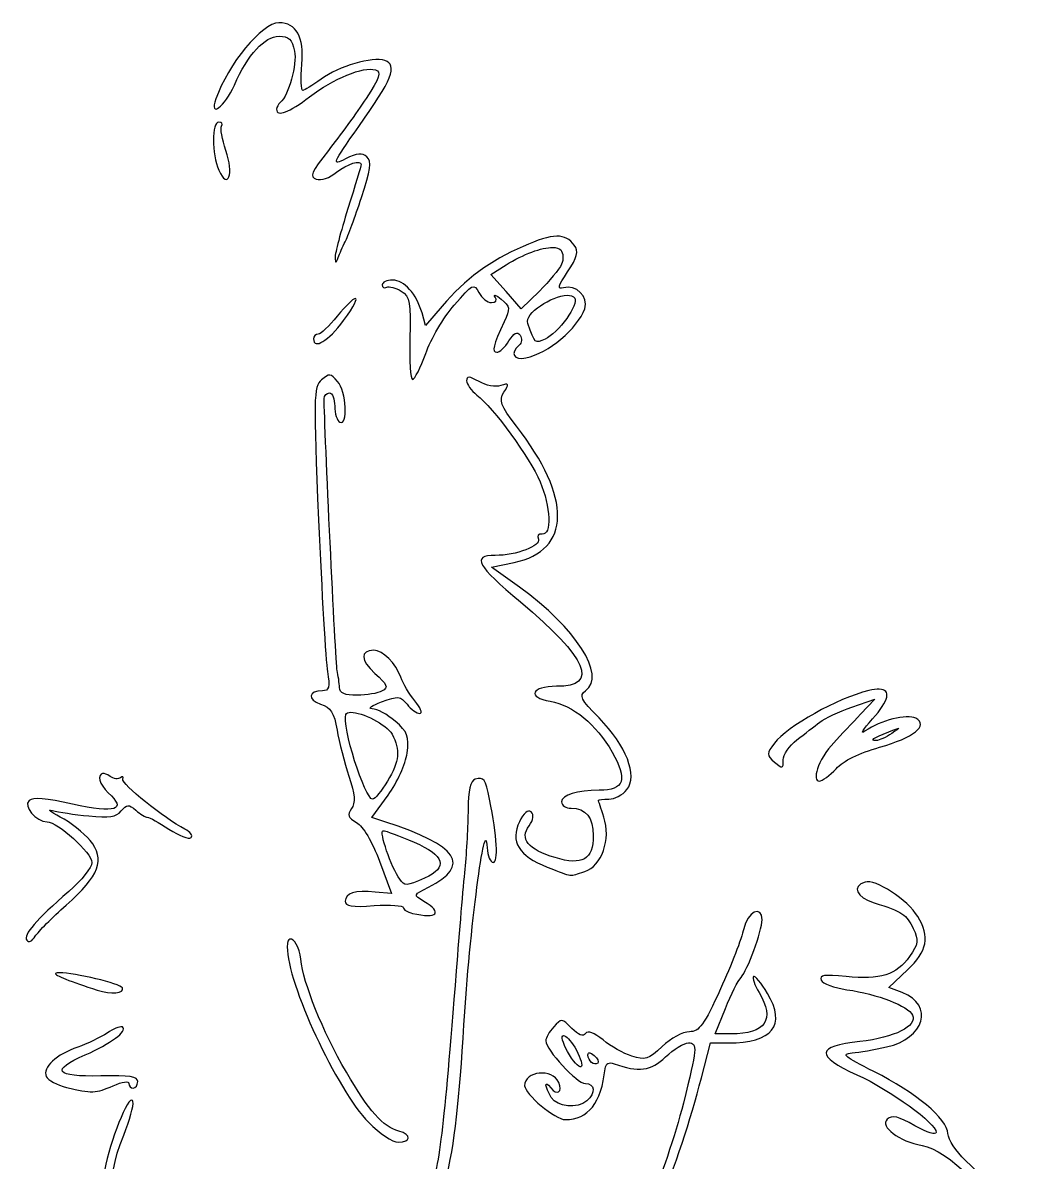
# Model space of a CAD drawing. Extents: x 26 to 243, y 4 to 296.
# Drawn here: x 48.9 to 102, y 104.9 to 164.5 of the extents above; entities that cross this region are included whole.
import ezdxf

# ---------------------------------------------------------------- set-up
doc = ezdxf.new("R2010")
doc.units = 0
doc.layers.add('Layer_1', color=7, linetype='CONTINUOUS')

msp = doc.modelspace()

# ---------------------------------------------------------------- linework, layer by layer
at = {"layer": 'Layer_1', "color": 7}
for points in [[(62.310478, 164.549886), (62.310478, 164.549886)], [(59.164141, 159.347517), (59.164141, 159.347517)], [(59.164141, 156.828464), (59.163591, 156.828464)], [(76.863112, 153.367384), (76.863112, 153.367384)], [(76.656957, 152.778685), (76.656957, 152.778685)], [(75.954709, 150.497756), (75.008272, 149.570611), (74.210113, 150.465233), (73.411952, 151.360408), (74.211214, 151.865871)], [(66.295764, 150.101432), (66.295764, 150.101432)], [(77.407714, 150.273412), (77.407714, 150.273412)], [(70.85652, 149.701802), (69.996073, 148.688117), (69.807006, 149.347371)], [(64.980013, 146.092443), (64.980013, 146.092443)], [(72.271489, 145.979997), (72.271489, 145.979997)], [(74.909053, 134.975534), (73.441168, 136.025048), (74.632343, 136.276401)], [(93.766129, 129.63922), (93.766129, 129.63922)], [(92.325252, 128.695537), (93.529658, 129.107846), (92.787171, 128.32457)], [(66.077482, 128.428199), (66.077482, 128.428199)], [(94.7732, 127.590352), (94.7732, 127.590352)], [(53.073763, 125.219575), (53.073763, 125.219575)], [(67.863971, 122.691149), (67.177708, 122.914392), (68.033745, 124.091787)], [(67.770815, 122.220413), (67.770815, 122.220413)], [(67.576237, 120.626298), (68.206826, 118.925246), (67.355201, 119.010136)], [(62.888701, 116.541792), (62.888701, 116.541792)], [(50.819293, 114.779557), (50.819293, 114.779557)], [(94.967227, 113.744927), (94.273246, 114.015573), (95.235669, 114.92618)], [(86.000607, 111.579202), (85.167721, 111.579202), (85.704604, 112.913142)], [(54.074218, 111.956784), (54.074218, 111.956784)], [(77.22526, 111.48825), (77.22526, 111.48825)], [(84.441769, 109.273469), (84.916919, 111.10626), (85.839102, 111.10626)], [(78.591723, 110.584809), (78.591723, 110.584809)], [(54.591811, 108.114261), (54.591811, 108.114261)]]:
    msp.add_lwpolyline(points, dxfattribs=at)
for points in [[(62.310478, 164.549886), (61.434969, 164.549886), (59.629469, 162.369951), (59.006492, 160.560743)], [(63.514882, 162.379202), (63.635447, 163.804687), (63.222028, 164.549886), (62.310478, 164.549886)], [(59.973876, 161.286692), (60.682169, 162.882621), (61.560397, 163.840472), (62.31599, 163.840472)], [(62.31599, 163.840472), (62.821789, 163.840472), (62.992158, 163.677393), (63.121867, 163.071527)], [(63.121867, 163.071527), (63.272884, 162.366141), (62.830862, 160.76326), (62.378827, 160.376635)], [(63.55457, 161.002815), (63.468831, 161.002655), (63.450845, 161.622067), (63.514882, 162.379202)], [(67.866175, 162.569372), (67.193583, 162.790129), (65.45225, 162.284426), (64.516993, 161.596476)], [(66.489792, 159.110496), (68.226164, 161.548249), (68.544045, 162.34689), (67.866175, 162.569372)], [(63.914514, 160.670984), (65.154316, 161.628988), (66.750252, 162.281344), (67.362366, 162.080442)], [(67.362366, 162.080442), (67.693692, 161.971698), (67.602125, 161.690653), (66.876193, 160.587751)], [(59.006492, 160.560743), (58.650274, 159.526246), (59.463336, 160.136317), (59.973876, 161.286692)], [(64.516993, 161.596476), (64.073397, 161.270187), (63.64031, 161.002974), (63.55457, 161.002815)], [(62.189761, 160.017245), (62.189761, 159.600727), (62.856914, 159.853767), (63.914514, 160.670984)], [(66.876193, 160.587751), (66.384337, 159.840449), (65.496087, 158.615469), (64.902292, 157.865851)], [(62.378827, 160.376635), (62.274631, 160.287501), (62.189761, 160.125632), (62.189761, 160.017245)], [(59.164141, 159.347517), (58.786217, 159.347517), (58.785907, 157.679313), (59.164141, 156.828464)], [(59.305802, 159.138055), (59.38886, 159.252995), (59.325191, 159.347517), (59.164141, 159.347517)], [(59.5307, 157.861442), (59.324082, 158.448665), (59.222744, 159.023111), (59.305802, 159.138055)], [(65.799118, 157.418816), (65.056337, 157.054194), (65.097872, 157.15635), (66.489792, 159.110496)], [(59.163591, 156.828464), (59.645231, 155.744999), (59.961907, 156.635997), (59.5307, 157.861442)], [(64.902292, 157.865851), (64.001579, 156.728817), (63.896093, 156.4792), (64.264534, 156.358276)], [(66.921394, 157.522996), (66.662791, 157.744179), (66.414419, 157.72085), (65.799118, 157.418816)], [(65.331687, 156.716015), (65.888568, 157.163467), (66.613264, 157.390735), (66.613264, 157.117852)], [(66.613264, 157.117852), (66.613264, 157.062206), (66.302376, 156.024585), (65.92259, 154.812119)], [(66.638068, 155.396406), (67.117169, 156.830809), (67.179994, 157.301815), (66.921394, 157.522996)], [(64.264534, 156.358276), (64.522627, 156.273561), (64.965927, 156.422123), (65.331687, 156.716015)], [(65.78534, 153.08075), (65.915952, 153.340874), (66.299543, 154.382969), (66.638068, 155.396406)], [(65.92259, 154.812119), (65.542832, 153.599655), (65.241845, 152.44792), (65.253416, 152.252826)], [(65.411062, 152.252826), (65.486218, 152.44792), (65.654699, 152.820623), (65.78534, 153.08075)], [(75.101427, 152.836563), (73.3834, 152.092518), (72.049812, 151.107658), (70.85652, 149.701802)], [(76.863112, 153.367384), (76.451243, 153.357957), (75.89879, 153.181882), (75.101427, 152.836563)], [(77.781438, 152.897746), (77.54646, 153.219462), (77.274979, 153.376801), (76.863112, 153.367384)], [(77.433068, 151.50207), (77.949366, 152.272361), (78.022879, 152.567154), (77.781438, 152.897746)], [(65.253416, 152.252826), (65.272212, 151.937524), (65.289622, 151.937524), (65.411062, 152.252826)], [(74.211214, 151.865871), (75.112914, 152.436273), (76.089027, 152.784781), (76.656957, 152.778685)], [(76.656957, 152.778685), (76.846266, 152.776709), (76.990318, 152.734861), (77.070921, 152.649148)], [(77.070921, 152.649148), (77.214798, 152.496141), (77.235431, 152.158519), (77.116672, 151.898394)], [(77.116672, 151.898394), (76.997941, 151.638267), (76.475071, 151.007839), (75.954709, 150.497756)], [(68.265808, 151.07047), (67.965185, 151.07047), (67.719552, 150.957956), (67.719552, 150.820218)], [(69.807006, 149.347371), (69.518801, 150.349725), (68.873884, 151.07047), (68.265808, 151.07047)], [(77.217544, 150.669734), (76.878002, 150.558287), (76.926988, 150.746995), (77.433068, 151.50207)], [(67.719552, 150.820218), (67.719552, 150.682465), (67.825242, 150.625998), (67.954923, 150.694539)], [(67.954923, 150.694539), (68.084576, 150.763079), (68.427084, 150.671258), (68.715599, 150.490591)], [(68.715599, 150.490591), (69.173533, 150.203853), (69.231572, 149.889333), (69.17366, 148.015081)], [(71.494825, 149.761331), (72.464371, 150.881582), (72.523457, 150.911395), (72.784118, 150.411766)], [(78.335409, 149.567857), (78.560989, 150.184047), (77.855648, 150.87916), (77.217544, 150.669734)], [(66.295764, 150.101432), (66.173093, 150.071536), (65.85097, 149.773337), (65.369172, 149.178698)], [(65.694388, 148.947738), (66.281667, 149.735175), (66.453481, 150.139868), (66.295764, 150.101432)], [(72.784118, 150.411766), (72.934345, 150.12382), (73.231736, 149.888111), (73.445576, 149.888111)], [(73.445576, 149.888111), (73.675502, 149.888111), (73.755671, 150.008761), (73.641258, 150.183564)], [(73.641258, 150.183564), (73.534803, 150.346144), (73.678841, 150.292575), (73.961515, 150.0645)], [(73.961515, 150.0645), (74.417981, 149.696161), (74.434906, 149.564041), (74.114753, 148.882144)], [(75.34286, 148.798911), (75.150816, 149.334058), (76.627792, 150.251475), (77.407714, 150.273412)], [(77.807343, 150.130094), (77.906855, 149.99237), (77.719597, 149.507512), (77.391175, 149.053021)], [(77.407714, 150.273412), (77.587698, 150.278464), (77.730714, 150.236139), (77.807343, 150.130094)], [(69.997726, 147.227947), (70.262394, 147.975624), (70.936084, 149.115714), (71.494825, 149.761331)], [(75.253562, 146.992026), (76.417757, 147.242219), (77.954155, 148.5264), (78.335409, 149.567857)], [(64.125077, 147.996342), (64.125077, 147.407592), (64.893018, 147.873214), (65.694388, 148.947738)], [(65.369172, 149.178698), (64.947645, 148.658447), (64.49513, 148.232813), (64.363755, 148.232813)], [(74.114753, 148.882144), (73.531682, 147.640307), (73.444879, 147.286926), (73.72284, 147.286926)], [(76.261736, 147.983111), (75.718374, 147.734395), (75.727896, 147.7261), (75.34286, 148.798911)], [(77.391175, 149.053021), (77.062753, 148.598531), (76.554542, 148.117139), (76.261736, 147.983111)], [(64.363755, 148.232813), (64.232353, 148.232813), (64.125077, 148.126407), (64.125077, 147.996342)], [(74.35784, 147.88279), (74.625132, 148.309936), (74.791525, 148.394222), (74.945985, 148.180447)], [(74.945985, 148.180447), (75.064462, 148.016473), (75.042087, 147.780337), (74.896376, 147.655691)], [(69.17366, 148.015081), (69.137169, 146.834247), (69.199481, 145.867915), (69.312014, 145.868098)], [(73.72284, 147.286926), (73.866942, 147.286926), (74.152833, 147.555152), (74.35784, 147.88279)], [(74.896376, 147.655691), (74.401612, 147.232533), (74.605975, 146.852851), (75.253562, 146.992026)], [(69.312014, 145.868098), (69.424564, 145.868279), (69.733058, 146.480264), (69.997726, 147.227947)], [(64.536836, 145.842744), (64.12578, 145.496629), (64.112064, 144.840742), (64.386353, 138.511581)], [(64.980013, 146.092443), (64.865278, 146.103111), (64.744326, 146.017442), (64.536836, 145.842744)], [(65.386258, 145.763919), (65.20342, 145.974894), (65.094747, 146.08178), (64.980013, 146.092443)], [(65.507526, 143.621344), (65.942402, 143.391466), (65.837616, 145.243123), (65.386258, 145.763919)], [(72.271489, 145.979997), (72.174413, 145.986262), (72.143056, 145.922948), (72.143056, 145.792031)], [(72.143056, 145.792031), (72.143056, 145.614096), (72.386873, 145.279679), (72.6849, 145.048994)], [(72.795144, 145.750138), (72.531193, 145.898054), (72.368562, 145.973743), (72.271489, 145.979997)], [(73.933403, 145.543983), (73.66072, 145.454479), (73.161243, 145.54483), (72.795144, 145.750138)], [(74.098768, 145.190655), (74.37862, 145.637898), (74.35747, 145.683161), (73.933403, 145.543983)], [(64.679048, 144.863232), (64.678484, 145.025809), (64.802599, 145.158685), (64.954658, 145.158685)], [(64.954658, 145.158685), (65.106722, 145.158685), (65.230815, 144.845562), (65.230815, 144.463052)], [(74.750854, 143.425112), (73.916746, 144.499908), (73.823771, 144.751198), (74.098768, 145.190655)], [(65.358699, 130.615421), (65.277024, 130.978367), (64.684693, 143.397658), (64.679048, 144.863232)], [(65.230815, 144.463052), (65.230815, 144.08054), (65.355436, 143.701727), (65.507526, 143.621344)], [(72.6849, 145.048994), (73.5369, 144.389497), (75.448092, 141.763094), (75.989987, 140.50698)], [(74.632343, 136.276401), (77.628781, 136.907732), (77.674563, 139.657725), (74.750854, 143.425112)], [(75.989987, 140.50698), (76.551214, 139.206026), (76.608711, 137.679322), (76.093063, 137.765786)], [(64.386353, 138.511581), (64.552045, 134.688698), (64.762089, 131.108655), (64.852683, 130.555889)], [(75.902343, 137.498446), (76.060613, 137.145668), (74.733511, 136.645164), (73.639053, 136.645164)], [(76.093063, 137.765786), (75.908575, 137.796743), (75.822446, 137.67648), (75.902343, 137.498446)], [(73.639053, 136.645164), (72.392026, 136.645164), (72.678115, 136.117733), (74.96197, 134.208243)], [(78.371237, 129.555984), (79.480766, 130.343568), (77.877608, 132.853096), (74.909053, 134.975534)], [(74.96197, 134.208243), (78.495957, 131.253557), (79.122933, 129.787497), (76.852089, 129.787497)], [(67.27803, 131.679266), (66.550263, 131.679266), (66.576945, 131.146625), (67.338662, 130.466594)], [(68.690795, 130.260439), (68.434029, 130.993029), (67.750555, 131.679266), (67.27803, 131.679266)], [(64.852683, 130.555889), (64.985694, 129.744108), (64.934711, 129.551026), (64.587549, 129.551026)], [(65.486029, 129.728515), (65.474401, 129.956125), (65.417203, 130.355297), (65.358699, 130.615421)], [(67.338662, 130.466594), (67.995845, 129.879913), (68.057435, 129.728713), (67.714591, 129.543307)], [(69.433282, 129.019102), (69.138755, 129.376776), (68.804784, 129.935282), (68.690795, 130.260439)], [(64.587549, 129.551026), (63.849058, 129.551026), (63.783072, 129.087662), (64.488881, 128.858147)], [(66.406008, 129.318412), (65.740895, 129.315872), (65.501551, 129.422194), (65.486029, 129.728515)], [(67.714591, 129.543307), (67.48918, 129.421392), (66.900233, 129.320388), (66.406008, 129.318412)], [(76.852089, 129.787497), (75.529338, 129.787497), (75.29232, 129.213383), (76.527973, 129.002013)], [(79.0801, 128.13385), (78.123028, 129.104635), (78.021959, 129.308044), (78.371237, 129.555984)], [(93.20885, 129.564253), (91.569083, 129.162022), (88.959698, 127.703413), (88.270512, 126.803767)], [(93.766129, 129.63922), (93.62009, 129.64393), (93.434318, 129.619549), (93.20885, 129.564253)], [(93.402878, 128.077625), (94.284303, 129.051021), (94.39895, 129.61881), (93.766129, 129.63922)], [(67.197551, 128.614511), (66.952187, 128.619591), (67.174409, 128.780511), (67.69089, 128.972247)], [(67.69089, 128.972247), (68.567698, 129.297734), (68.655859, 129.289442), (69.019869, 128.844917)], [(69.689046, 128.368667), (69.842829, 128.368667), (69.727809, 128.66143), (69.433282, 129.019102)], [(76.527973, 129.002013), (77.710936, 128.799657), (78.937671, 127.793546), (79.76526, 126.34681)], [(64.488881, 128.858147), (65.027615, 128.682955), (65.200691, 128.411045), (65.354841, 127.49885)], [(65.81731, 128.312996), (65.850838, 128.391476), (65.944727, 128.426881), (66.077482, 128.428199)], [(66.077482, 128.428199), (66.652758, 128.4339), (67.957136, 127.801609), (68.234388, 127.281121)], [(68.401407, 127.957461), (67.984819, 128.313758), (67.442944, 128.609431), (67.197551, 128.614511)], [(69.019869, 128.844917), (69.234329, 128.583057), (69.535235, 128.368667), (69.689046, 128.368667)], [(90.6457, 127.91226), (90.906896, 128.116326), (91.662651, 128.468782), (92.325252, 128.695537)], [(95.673884, 128.114557), (95.221623, 128.355862), (93.817725, 128.002574), (93.029704, 127.44869)], [(67.216294, 123.875712), (66.80964, 123.875712), (65.583319, 127.765301), (65.81731, 128.312996)], [(69.02428, 126.289482), (69.140047, 127.168074), (69.053877, 127.399406), (68.401407, 127.957461)], [(80.538063, 124.374009), (81.125537, 125.09139), (80.506705, 126.686795), (79.0801, 128.13385)], [(89.451214, 126.984014), (89.846805, 127.290307), (90.384503, 127.708191), (90.6457, 127.91226)], [(92.787171, 128.32457), (92.378739, 127.893743), (91.744605, 127.222066), (91.377714, 126.831879)], [(93.029704, 127.44869), (92.732101, 127.239496), (92.900043, 127.522319), (93.402878, 128.077625)], [(93.77991, 126.594858), (95.557456, 127.094592), (96.367558, 127.744473), (95.673884, 128.114557)], [(65.354841, 127.49885), (65.460815, 126.871684), (65.740559, 125.780432), (65.97661, 125.073502)], [(68.234388, 127.281121), (68.682218, 126.440468), (68.626866, 125.879597), (67.990201, 124.812227)], [(93.610134, 126.94984), (93.258852, 126.94984), (93.415344, 127.0593), (94.261672, 127.40404)], [(94.416564, 127.317499), (94.121388, 127.115228), (93.758498, 126.94984), (93.610134, 126.94984)], [(94.261672, 127.40404), (94.587537, 127.53678), (94.752778, 127.601745), (94.7732, 127.590352)], [(94.7732, 127.590352), (94.793633, 127.57895), (94.669587, 127.49088), (94.416564, 127.317499)], [(88.270512, 126.803767), (87.850283, 126.255215), (87.850749, 126.183742), (88.274923, 125.820951)], [(88.73188, 125.928438), (88.731883, 126.202783), (89.055654, 126.677721), (89.451214, 126.984014)], [(91.377714, 126.831879), (91.010827, 126.44169), (90.624939, 125.829703), (90.520574, 125.472031)], [(91.500633, 125.472031), (91.880024, 125.885377), (92.710627, 126.294243), (93.77991, 126.594858)], [(68.033745, 124.091787), (68.504548, 124.739546), (68.950338, 125.728532), (69.02428, 126.289482)], [(79.76526, 126.34681), (80.596207, 124.894156), (80.413265, 124.351245), (79.090574, 124.345346)], [(88.274923, 125.820951), (88.700458, 125.456994), (88.73188, 125.464374), (88.73188, 125.928438)], [(90.520574, 125.472031), (90.405229, 125.076697), (90.443485, 124.821596), (90.617588, 124.821596)], [(90.617588, 124.821596), (90.775096, 124.821596), (91.172352, 125.114362), (91.500633, 125.472031)], [(53.073763, 125.219575), (52.800222, 125.182731), (52.875835, 124.654913), (53.364805, 124.209747)], [(53.461268, 125.071298), (53.294884, 125.189402), (53.164943, 125.231857), (53.073763, 125.219575)], [(54.012482, 125.000743), (53.899762, 124.904324), (53.651796, 124.936049), (53.461268, 125.071298)], [(54.125481, 124.927983), (54.176168, 125.064403), (54.125201, 125.097158), (54.012482, 125.000743)], [(57.377652, 122.306954), (56.321943, 122.844144), (54.035791, 124.686612), (54.125481, 124.927983)], [(65.97661, 125.073502), (66.292784, 124.126672), (66.327695, 123.680578), (66.108351, 123.380169)], [(67.990201, 124.812227), (67.682974, 124.297157), (67.334714, 123.875712), (67.216294, 123.875712)], [(72.590643, 124.91806), (72.344517, 124.837282), (72.223653, 124.322548), (72.218573, 123.332214)], [(73.34305, 123.875712), (73.130452, 124.932713), (73.035736, 125.064147), (72.590643, 124.91806)], [(53.364805, 124.209747), (54.355348, 123.307926), (53.762329, 123.121027), (51.494532, 123.619948)], [(79.090574, 124.345346), (77.938204, 124.34021), (77.11998, 124.084463), (77.11998, 123.729639)], [(79.592729, 123.875712), (79.888244, 123.875712), (80.313555, 124.099855), (80.538063, 124.374009)], [(49.220769, 123.802952), (48.888989, 123.519175), (49.590082, 122.693356), (50.162796, 122.693356)], [(51.494532, 123.619948), (50.093186, 123.928245), (49.429472, 123.981449), (49.220769, 123.802952)], [(54.043902, 123.256697), (54.352653, 123.617848), (54.429124, 123.621373), (54.812297, 123.293628)], [(73.537631, 120.565112), (73.817313, 120.565112), (73.738387, 121.910268), (73.34305, 123.875712)], [(77.11998, 123.729639), (77.11998, 123.549717), (77.344027, 123.402769), (77.617726, 123.402769)], [(79.055296, 123.815079), (79.055296, 123.848441), (79.297214, 123.875712), (79.592729, 123.875712)], [(79.327595, 122.941401), (79.17765, 123.388585), (79.055296, 123.781703), (79.055296, 123.815079)], [(50.853467, 122.935889), (50.321252, 123.21453), (50.13483, 123.372766), (50.438953, 123.287566)], [(50.438953, 123.287566), (50.743104, 123.202372), (51.601235, 123.07052), (52.34616, 122.994318)], [(52.34616, 122.994318), (53.427664, 122.883686), (53.770033, 122.936372), (54.043902, 123.256697)], [(54.812297, 123.293628), (55.0464, 123.0934), (55.317167, 122.929827), (55.414223, 122.929827)], [(66.108351, 123.380169), (65.872385, 123.057002), (65.927949, 122.905319), (66.377896, 122.649809)], [(72.001394, 112.052144), (72.28573, 116.897928), (73.13131, 123.354825), (73.216824, 121.333508)], [(72.218573, 123.332214), (72.214424, 122.525752), (72.137214, 121.121118), (72.046592, 120.210681)], [(75.52366, 123.207088), (75.362285, 123.345108), (75.13009, 123.15193), (74.909053, 122.69556)], [(75.416723, 122.483893), (75.644702, 122.796124), (75.685007, 123.069067), (75.52366, 123.207088)], [(77.617726, 123.402769), (78.387177, 123.402769), (78.778585, 122.917519), (78.778585, 121.9652)], [(50.162796, 122.693356), (50.706723, 122.693356), (52.512626, 121.050168), (52.512626, 120.555192)], [(52.416716, 121.710537), (52.089451, 122.105893), (51.38571, 122.657245), (50.853467, 122.935889)], [(55.414223, 122.929827), (55.511251, 122.929827), (56.021289, 122.648595), (56.54752, 122.3053)], [(66.377896, 122.649809), (66.716506, 122.457511), (67.200148, 121.640845), (67.576237, 120.626298)], [(70.139938, 119.267553), (72.40305, 120.410957), (71.720989, 121.436905), (67.863971, 122.691149)], [(74.909053, 122.69556), (74.412173, 121.669513), (74.886309, 120.894107), (76.359853, 120.322026)], [(76.777122, 120.815364), (75.358899, 121.244291), (74.912025, 121.792686), (75.416723, 122.483893)], [(78.332101, 120.081697), (79.2316, 120.374195), (79.718896, 121.77448), (79.327595, 122.941401)], [(56.54752, 122.3053), (57.073752, 121.962005), (57.594074, 121.762048), (57.703971, 121.86047)], [(57.703971, 121.86047), (57.813897, 121.958889), (57.667184, 122.159631), (57.377652, 122.306954)], [(68.640633, 119.678206), (68.200366, 120.276842), (67.535329, 122.220413), (67.770815, 122.220413)], [(67.770815, 122.220413), (67.904589, 122.220413), (68.632248, 121.952449), (69.387531, 121.6251)], [(78.778585, 121.9652), (78.778585, 120.708162), (78.210444, 120.381877), (76.777122, 120.815364)], [(51.167659, 118.328281), (52.903693, 119.861106), (53.225988, 120.732877), (52.416716, 121.710537)], [(69.387531, 121.6251), (71.006583, 120.923385), (71.192486, 120.295079), (69.94481, 119.74325)], [(73.216824, 121.333508), (73.234717, 120.910804), (73.378853, 120.565112), (73.537631, 120.565112)], [(52.512626, 120.555192), (52.512626, 120.302081), (51.968854, 119.623024), (51.304362, 119.046514)], [(72.046592, 120.210681), (71.95597, 119.30024), (71.753109, 116.905771), (71.59625, 114.889801)], [(76.359853, 120.322026), (77.763147, 119.77721), (77.496018, 119.809812), (78.332101, 120.081697)], [(69.94481, 119.74325), (68.958641, 119.307076), (68.915066, 119.305035), (68.640633, 119.678206)], [(93.020885, 119.534891), (92.312168, 119.302286), (92.557964, 118.745205), (93.501546, 118.446242)], [(95.783025, 117.726905), (95.250641, 118.607464), (93.562441, 119.712638), (93.020885, 119.534891)], [(51.304362, 119.046514), (49.580097, 117.550575), (48.899911, 116.761372), (49.098398, 116.486671)], [(67.355201, 119.010136), (66.294835, 119.115732), (65.783686, 118.958122), (65.783686, 118.525066)], [(69.910082, 118.517347), (69.341009, 118.858278), (69.34283, 118.864817), (70.139938, 119.267553)], [(49.544331, 116.691722), (49.694558, 116.936034), (50.424992, 117.672558), (51.167659, 118.328281)], [(65.783686, 118.525066), (65.783686, 118.265038), (66.120679, 118.214565), (67.304488, 118.296861)], [(67.304488, 118.296861), (68.140854, 118.355002), (68.825291, 118.311509), (68.825291, 118.200398)], [(68.825291, 118.200398), (68.825291, 118.089293), (69.043149, 117.949545), (69.309257, 117.890066)], [(69.309257, 117.890066), (70.608608, 117.599645), (70.912395, 117.916903), (69.910082, 118.517347)], [(87.623385, 117.549966), (87.629227, 118.356896), (86.847767, 117.972859), (86.660965, 117.077023)], [(93.501546, 118.446242), (94.981011, 117.977507), (95.193112, 117.837209), (95.547104, 117.095213)], [(95.235669, 114.92618), (96.292506, 115.926703), (96.433773, 116.650591), (95.783025, 117.726905)], [(86.660965, 117.077023), (86.559252, 116.58929), (86.015452, 115.179511), (85.452701, 113.943914)], [(86.520404, 114.534817), (86.855684, 114.880324), (87.619151, 116.967462), (87.623385, 117.549966)], [(95.547104, 117.095213), (95.838668, 116.484029), (95.81119, 116.279348), (95.350322, 115.631185)], [(49.098398, 116.486671), (49.197232, 116.349901), (49.388065, 116.437576), (49.544331, 116.691722)], [(62.888701, 116.541792), (62.802767, 116.521105), (62.742631, 116.396086), (62.742631, 116.136097)], [(63.457006, 115.49779), (63.390805, 116.128952), (63.077759, 116.587306), (62.888701, 116.541792)], [(62.742631, 116.136097), (62.742631, 114.23747), (65.333332, 108.655405), (67.011793, 106.93797)], [(65.843768, 109.568919), (64.57405, 111.758687), (63.593828, 114.193655), (63.457006, 115.49779)], [(95.350322, 115.631185), (94.666074, 114.668827), (93.815244, 114.400369), (92.025391, 114.581671)], [(50.603768, 114.747036), (50.506768, 114.670512), (51.435375, 114.299813), (52.789336, 113.874462)], [(50.819293, 114.779557), (50.709678, 114.780686), (50.633743, 114.770698), (50.603768, 114.747036)], [(54.108395, 113.98691), (54.018533, 114.217472), (51.586604, 114.771384), (50.819293, 114.779557)], [(71.59625, 114.889801), (70.937543, 106.423318), (70.712869, 104.569925), (70.168603, 103.127417)], [(87.905607, 113.703034), (87.578794, 114.25094), (87.248563, 114.645563), (87.171939, 114.580017)], [(92.025391, 114.581671), (90.873727, 114.698336), (90.618121, 114.662087), (90.721214, 114.397566)], [(85.704604, 112.913142), (85.999752, 113.646849), (86.366734, 114.376425), (86.520404, 114.534817)], [(87.171939, 114.580017), (87.095288, 114.514468), (87.228618, 114.136883), (87.467942, 113.741067)], [(90.721214, 114.397566), (90.791713, 114.216648), (91.399905, 113.990145), (92.072243, 113.893754)], [(52.789336, 113.874462), (53.530762, 113.641538), (54.220042, 113.700452), (54.108395, 113.98691)], [(85.452701, 113.943914), (84.590738, 112.051399), (84.333032, 111.696135), (83.816142, 111.690547)], [(85.839102, 111.10626), (88.172942, 111.10626), (88.905464, 112.026767), (87.905607, 113.703034)], [(87.467942, 113.741067), (88.320705, 112.330596), (87.810583, 111.579202), (86.000607, 111.579202)], [(92.072243, 113.893754), (93.667984, 113.664982), (95.292091, 113.035565), (95.50356, 112.564222)], [(94.147019, 110.895143), (96.147551, 111.339217), (96.651191, 113.08869), (94.967227, 113.744927)], [(77.653004, 111.86969), (77.129341, 112.397663), (77.113277, 112.398597), (76.705466, 111.947414)], [(95.50356, 112.564222), (95.765631, 111.980144), (94.592465, 111.391022), (92.744727, 111.178469)], [(52.16591, 110.484487), (53.500624, 111.062975), (54.377079, 111.718309), (54.115008, 111.942453)], [(54.074218, 111.956784), (53.950444, 111.968892), (53.634891, 111.833933), (53.315195, 111.625503)], [(54.115008, 111.942453), (54.105694, 111.950412), (54.091896, 111.955063), (54.074218, 111.956784)], [(68.761901, 99.449158), (70.969894, 102.129146), (71.552012, 104.393229), (72.001394, 112.052144)], [(76.705466, 111.947414), (76.477261, 111.694947), (76.290399, 111.365568), (76.290399, 111.214847)], [(78.374545, 111.593533), (78.252314, 111.424366), (77.998416, 111.521468), (77.653004, 111.86969)], [(79.293421, 111.258945), (78.817905, 111.646873), (78.497368, 111.763516), (78.374545, 111.593533)], [(83.816142, 111.690547), (83.478689, 111.686906), (82.836199, 111.341441), (82.389046, 110.922705)], [(53.315195, 111.625503), (52.949831, 111.387302), (52.255564, 111.056422), (51.772343, 110.890732)], [(76.290399, 111.214847), (76.290399, 110.745913), (77.931202, 108.978016), (78.366276, 108.978016)], [(77.537248, 110.480079), (77.245176, 110.943968), (77.084431, 111.391118), (77.180612, 111.473369)], [(77.180612, 111.473369), (77.192635, 111.483642), (77.207875, 111.488561), (77.22526, 111.48825)], [(77.22526, 111.48825), (77.347061, 111.486275), (77.58986, 111.235007), (77.807343, 110.8753)], [(80.799892, 110.412278), (80.372805, 110.550296), (79.69491, 110.931398), (79.293421, 111.258945)], [(82.570947, 110.369835), (82.986237, 110.774626), (83.526991, 111.10626), (83.773145, 111.10626)], [(83.773145, 111.10626), (84.247392, 111.10626), (84.223061, 110.821678), (83.498092, 107.946692)], [(92.744727, 111.178469), (90.43928, 110.913265), (90.398544, 110.436724), (92.594797, 109.435524)], [(51.772343, 110.890732), (50.663069, 110.510381), (49.909778, 109.810109), (50.115941, 109.350637)], [(52.978953, 109.377095), (50.577722, 109.32139), (50.313404, 109.681591), (52.16591, 110.484487)], [(78.163979, 109.882561), (78.111344, 109.747512), (77.829348, 110.016193), (77.537248, 110.480079)], [(77.807343, 110.8753), (78.055868, 110.46421), (78.216613, 110.01761), (78.163979, 109.882561)], [(78.502425, 110.483387), (78.502425, 110.557473), (78.534731, 110.59099), (78.591723, 110.584809)], [(79.013953, 110.045719), (78.829408, 109.887898), (78.502425, 110.167741), (78.502425, 110.483387)], [(78.591723, 110.584809), (78.648715, 110.578628), (78.730111, 110.5324), (78.829298, 110.447556)], [(78.829298, 110.447556), (79.009412, 110.293649), (79.092524, 110.112916), (79.013953, 110.045719)], [(82.389046, 110.922705), (81.657413, 110.237577), (81.498702, 110.186458), (80.799892, 110.412278)], [(93.486661, 109.600339), (91.936302, 110.374099), (91.758863, 110.525136), (92.335725, 110.579847)], [(92.335725, 110.579847), (92.710827, 110.615424), (93.526048, 110.757297), (94.147019, 110.895143)], [(79.402562, 109.751923), (79.434792, 110.033999), (79.58954, 110.120192), (79.874951, 110.014302)], [(79.874951, 110.014302), (81.138714, 109.54541), (81.816651, 109.63462), (82.570947, 110.369835)], [(50.115941, 109.350637), (50.203261, 109.156005), (50.685034, 108.895497), (51.186402, 108.771861)], [(54.908758, 109.081645), (54.908758, 109.349584), (54.497986, 109.412339), (52.978953, 109.377095)], [(68.592677, 106.482664), (67.767714, 106.706613), (67.010559, 107.55666), (65.843768, 109.568919)], [(76.968945, 109.038649), (76.636855, 109.778836), (75.18466, 109.63757), (75.18466, 108.865017)], [(77.319519, 107.085694), (78.511739, 107.085694), (79.198205, 107.964339), (79.402562, 109.751923)], [(79.744866, 97.291149), (81.214705, 99.542929), (83.294849, 104.850096), (84.441769, 109.273469)], [(92.594797, 109.435524), (94.364389, 108.628817), (96.750409, 106.895117), (96.750409, 106.415969)], [(97.363359, 106.354233), (97.319191, 107.134309), (95.684185, 108.50357), (93.486661, 109.600339)], [(51.186402, 108.771861), (52.483749, 108.451934), (52.717999, 108.461248), (53.632145, 108.865568)], [(53.632145, 108.865568), (54.099731, 109.072374), (54.447942, 109.122559), (54.447942, 108.983528)], [(54.447942, 108.983528), (54.447942, 108.850124), (54.551634, 108.740995), (54.678351, 108.740995)], [(54.678351, 108.740995), (54.805097, 108.740995), (54.908758, 108.894445), (54.908758, 109.081645)], [(75.18466, 108.865017), (75.18466, 108.423497), (76.789706, 107.085694), (77.319519, 107.085694)], [(76.577032, 108.252618), (76.221771, 108.820243), (76.204713, 109.223332), (76.556085, 108.74816)], [(76.556085, 108.74816), (76.874827, 108.317083), (77.192437, 108.54051), (76.968945, 109.038649)], [(78.366276, 108.978016), (78.862535, 108.978016), (78.907976, 108.472991), (78.447305, 108.078983)], [(54.591811, 108.114261), (54.295754, 108.104157), (53.283048, 105.462368), (53.161407, 104.248037)], [(54.659059, 108.028824), (54.645568, 108.088604), (54.622438, 108.115308), (54.591811, 108.114261)], [(78.447305, 108.078983), (77.939389, 107.644547), (76.896959, 107.741324), (76.577032, 108.252618)], [(54.178951, 106.277062), (54.487307, 107.043592), (54.70348, 107.832039), (54.659059, 108.028824)], [(83.498092, 107.946692), (82.630456, 104.506022), (80.482832, 99.271121), (80.448768, 100.513554)], [(67.011793, 106.93797), (67.571411, 106.365355), (68.263968, 105.903338), (68.562361, 105.903338)], [(94.181744, 107.10719), (93.753782, 106.734801), (94.816151, 105.9392), (96.015088, 105.734114)], [(95.633647, 106.765989), (94.75159, 107.265241), (94.445819, 107.33697), (94.181744, 107.10719)], [(55.611559, 101.181627), (53.475475, 102.236515), (53.096149, 103.585212), (54.178951, 106.277062)], [(68.562361, 105.903338), (69.245424, 105.903338), (69.266285, 106.299803), (68.592677, 106.482664)], [(96.750409, 106.415969), (96.750409, 106.254783), (96.271213, 106.405129), (95.633647, 106.765989)], [(98.269558, 104.958003), (97.788961, 105.413225), (97.381139, 106.041271), (97.363359, 106.354233)], [(96.015088, 105.734114), (97.324006, 105.510211), (99.688091, 103.20958), (101.162335, 100.725773)], [(102.039318, 100.06707), (101.88912, 100.909356), (100.118283, 103.20695), (98.269558, 104.958003)]]:
    msp.add_open_spline(points, degree=3, dxfattribs=at)

doc.saveas('drawing.dxf')
